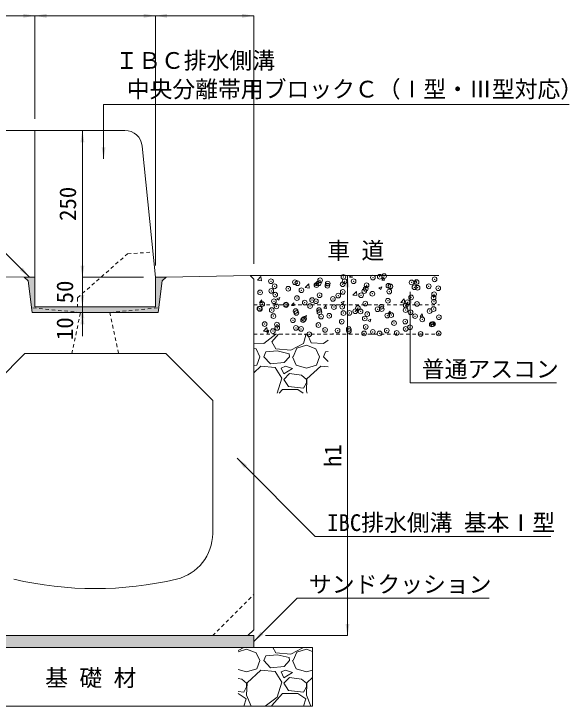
# Model space of a CAD drawing. Units: millimetres at full size; some dimension numbers follow another scale. Extents: x 6872 to 78201, y -34623 to -7860.
# Drawn here: x 22704 to 23649, y -30353 to -29174 of the extents above; entities that cross this region are included whole.
import ezdxf
from ezdxf.enums import TextEntityAlignment as Align

# ---------------------------------------------------------------- set-up
doc = ezdxf.new("R2010")
doc.units = ezdxf.units.MM
doc.header["$LTSCALE"] = 16
doc.header["$PDMODE"] = 32
doc.header["$PDSIZE"] = 8
doc.linetypes.add('USER1', pattern=[0.675, 0.375, -0.3])
for name, color, linetype, lineweight in [('0_2', 7, 'Continuous', 20), ('_0-0_', 7, 'Continuous', 20), ('寸法線', 7, 'Continuous', 9), ('ﾊｯﾁﾝｸﾞ', 7, 'Continuous', 5)]:
    doc.layers.add(name, color=color, linetype=linetype, lineweight=lineweight)
doc.styles.add('ＭＳ ゴシック', font='')
doc.styles.get('ＭＳ ゴシック').set_extended_font_data('MS Gothic')

# ---------------------------------------------------------------- blocks, each defined once
blk = doc.blocks.new('filled_arrow')
at = {"color": 0, "linetype": 'Continuous', "lineweight": -2}
blk.add_solid([(7.5, 1.25), (0, 0), (7.5, -1.25)], dxfattribs=at)

msp = doc.modelspace()

# ---------------------------------------------------------------- hatches: boundary and pattern name
at = {"layer": 'ﾊｯﾁﾝｸﾞ'}
for points in [[(22739.97, -29672.54), (22739.97, -29622.42), (22721.47, -29622.42), (22728.21, -29628.49), (22734.97, -29682.54), (22949.97, -29682.54), (22956.72, -29628.49), (22963.47, -29622.42), (22944.97, -29622.54), (22944.97, -29672.54)], [(23112.46, -30252.54), (23112.46, -30232.54), (22582.47, -30232.54), (22572.46, -30232.54), (22572.46, -30252.54)]]:
    msp.add_hatch(color=8, dxfattribs=at).paths.add_polyline_path(points)

# ---------------------------------------------------------------- linework, layer by layer
at = {"layer": '0_2', "linetype": 'USER1', "lineweight": 9}
for p, q in [((22812.47, -29657.54), (22897.47, -29582.54)), ((22897.47, -29582.54), (22940.67, -29579.54)), ((22812.47, -29657.54), (22812.47, -29672.54)), ((22817.47, -29682.54), (22733.97, -29674.54)), ((22802.47, -29752.54), (22817.47, -29682.54)), ((22867.47, -29682.54), (22950.97, -29674.54)), ((22867.47, -29682.54), (22882.47, -29752.54)), ((23042.47, -30232.54), (23112.46, -30162.54))]:
    msp.add_line(p, q, dxfattribs=at)
at = {"layer": '0_2', "linetype": 'USER1'}
for p, q in [((23112.46, -29669.54), (23428.55, -29669.54)), ((23112.46, -29719.54), (23428.55, -29719.54))]:
    msp.add_line(p, q, dxfattribs=at)
at = {"layer": '_0-0_'}
for p, q in [((22739.97, -29372.54), (22082.94, -29372.54)), ((22739.97, -29372.54), (22739.97, -29672.54)), ((22892.82, -29372.54), (22739.97, -29372.54)), ((22922.67, -29399.56), (22944.97, -29622.54)), ((22578.46, -29619.66), (22721.47, -29622.42)), ((22721.47, -29622.42), (22739.97, -29622.42)), ((22728.21, -29628.49), (22721.47, -29622.42)), ((22963.47, -29622.42), (22944.97, -29622.54)), ((22944.97, -29622.54), (22944.97, -29672.54)), ((22956.72, -29628.49), (22963.47, -29622.42)), ((23106.47, -29619.66), (22963.47, -29622.42)), ((23106.47, -29619.66), (23427.74, -29619.54)), ((23106.47, -29619.66), (23112.46, -29625.54)), ((23112.46, -29625.54), (23112.46, -30222.54)), ((22728.21, -29628.49), (22734.97, -29682.54)), ((22956.72, -29628.49), (22949.97, -29682.54)), ((22944.97, -29672.54), (22739.97, -29672.54)), ((22747.47, -29672.54), (22937.47, -29672.54)), ((22949.97, -29682.54), (22734.97, -29682.54)), ((22642.47, -29832.54), (22722.46, -29752.54)), ((22962.47, -29752.54), (22722.46, -29752.54)), ((22962.47, -29752.54), (23042.47, -29832.54)), ((23042.47, -30058.5), (23042.47, -29832.54)), ((23102.47, -30232.54), (23112.46, -30222.54)), ((22572.47, -30232.54), (23112.46, -30232.54)), ((23112.46, -30232.54), (23112.46, -30252.54)), ((22472.47, -30252.54), (23212.47, -30252.54)), ((23212.47, -30352.54), (23212.47, -30252.54)), ((22472.47, -30352.54), (23212.47, -30352.54))]:
    msp.add_line(p, q, dxfattribs=at)
for centre, radius, start, end in [((22892.82, -29402.54), 30, 5.71031, 90), ((22962.47, -30058.5), 80, 283.34233, 0), ((22842.47, -29552.54), 600, 256.65762, 283.34237)]:
    msp.add_arc(centre, radius, start, end, dxfattribs=at)
at = {"layer": '寸法線'}
for p, q in [((22572.47, -29177.44), (22739.97, -29177.44)), ((22739.97, -29177.44), (22944.97, -29177.44)), ((22739.97, -29352.54), (22739.97, -29177.44)), ((22739.97, -29352.54), (22739.97, -29177.44)), ((22944.97, -29177.44), (23112.46, -29177.44)), ((22944.97, -29602.54), (22944.97, -29177.44)), ((22944.97, -29602.54), (22944.97, -29177.44)), ((23112.46, -29599.54), (23112.46, -29177.44)), ((22820.73, -29372.54), (22820.73, -29622.54)), ((22865.3, -29372.54), (22820.73, -29372.54)), ((22820.73, -29582.54), (22820.73, -29712.54)), ((22924.97, -29622.54), (22820.73, -29622.54)), ((22924.97, -29622.54), (22820.73, -29622.54)), ((23132.46, -29619.54), (23272, -29619.54)), ((23272, -30232.54), (23272, -29619.54)), ((22820.73, -29632.54), (22820.73, -29722.54)), ((22924.97, -29672.54), (22820.73, -29672.54)), ((22917.45, -29672.54), (22820.73, -29672.54)), ((22929.97, -29682.54), (22820.73, -29682.54)), ((23132.46, -30232.54), (23272, -30232.54))]:
    msp.add_line(p, q, dxfattribs=at)
for points in [[(22856.81, -29421.09), (22856.81, -29328.15), (23649.34, -29328.15)], [(22730.72, -29622.42), (22558.73, -29450.44), (22388.12, -29450.44)], [(23378.49, -29647.09), (23378.49, -29802.22), (23627.53, -29802.22)], [(23084.13, -29930.54), (23217.19, -30063.59), (23617.9, -30063.59)], [(23112.46, -30242.54), (23186.41, -30168.59), (23513.26, -30168.59)]]:
    msp.add_lwpolyline(points, dxfattribs=at)
at = {"layer": 'ﾊｯﾁﾝｸﾞ'}
for p, q in [((23118.71, -29627.48), (23124.65, -29621.3)), ((23125.48, -29628.53), (23124.64, -29621.3)), ((23275.61, -29622.51), (23278.06, -29619.59)), ((23275.61, -29622.51), (23280.17, -29622.91)), ((23280.12, -29622.92), (23279.51, -29619.59)), ((23330.27, -29627.3), (23333.94, -29622.92)), ((23334.78, -29627.7), (23333.9, -29622.93)), ((23118.71, -29627.47), (23125.48, -29628.52)), ((23200.04, -29640.09), (23205.97, -29633.91)), ((23206.8, -29641.15), (23205.96, -29633.91)), ((23215.56, -29634.52), (23220.9, -29632.47)), ((23215.56, -29634.53), (23219.35, -29637.08)), ((23219.35, -29637.08), (23220.89, -29632.48)), ((23330.27, -29627.3), (23334.82, -29627.69)), ((23384.92, -29632.08), (23388.6, -29627.7)), ((23384.92, -29632.08), (23389.48, -29632.48)), ((23389.43, -29632.48), (23388.55, -29627.71)), ((23200.03, -29640.08), (23206.81, -29641.13)), ((23281.36, -29652.71), (23287.3, -29646.52)), ((23288.13, -29653.76), (23287.29, -29646.52)), ((23325.07, -29640.62), (23330.4, -29638.57)), ((23325.07, -29640.63), (23328.86, -29643.19)), ((23328.86, -29643.19), (23330.4, -29638.58)), ((23122.22, -29665.49), (23125.89, -29661.11)), ((23126.73, -29665.89), (23125.85, -29661.12)), ((23151.53, -29659.1), (23156.87, -29657.05)), ((23151.53, -29659.1), (23155.32, -29661.66)), ((23155.32, -29661.66), (23156.87, -29657.06)), ((23281.35, -29652.69), (23288.13, -29653.74)), ((23362.68, -29665.32), (23368.62, -29659.13)), ((23369.45, -29666.37), (23368.61, -29659.13)), ((23122.22, -29665.49), (23126.77, -29665.88)), ((23176.87, -29670.27), (23177.48, -29669.54)), ((23176.87, -29670.27), (23181.43, -29670.67)), ((23177.48, -29669.54), (23180.55, -29665.89)), ((23181.18, -29669.54), (23180.5, -29665.9)), ((23181.38, -29670.67), (23181.18, -29669.54)), ((23231.53, -29675.05), (23235.2, -29670.67)), ((23236.04, -29675.46), (23235.16, -29670.68)), ((23261.04, -29665.2), (23266.38, -29663.15)), ((23261.04, -29665.21), (23264.83, -29667.76)), ((23264.83, -29667.76), (23266.38, -29663.16)), ((23362.68, -29665.3), (23369.45, -29666.36)), ((23370.55, -29671.3), (23375.14, -29669.54)), ((23370.55, -29671.31), (23374.34, -29673.87)), ((23374.34, -29673.87), (23375.79, -29669.54)), ((23375.14, -29669.54), (23375.89, -29669.25)), ((23375.79, -29669.54), (23375.88, -29669.26)), ((23231.53, -29675.05), (23236.08, -29675.45)), ((23286.18, -29679.83), (23289.86, -29675.45)), ((23286.18, -29679.83), (23290.74, -29680.23)), ((23290.7, -29680.24), (23289.81, -29675.46)), ((23340.84, -29684.61), (23344.51, -29680.23)), ((23340.84, -29684.61), (23345.39, -29685.01)), ((23345.35, -29685.02), (23344.47, -29680.24)), ((23197.02, -29689.78), (23202.35, -29687.73)), ((23197.02, -29689.78), (23200.81, -29692.34)), ((23200.81, -29692.34), (23202.35, -29687.74)), ((23306.52, -29695.89), (23310.31, -29698.44)), ((23306.53, -29695.88), (23311.86, -29693.83)), ((23310.31, -29698.44), (23311.86, -29693.84)), ((23395.5, -29689.39), (23399.17, -29685.02)), ((23395.5, -29689.39), (23400.05, -29689.79)), ((23400.01, -29689.8), (23399.12, -29685.02)), ((23128.82, -29714.32), (23134.75, -29708.14)), ((23135.58, -29715.37), (23134.74, -29708.14)), ((23416.03, -29701.99), (23419.82, -29704.55)), ((23416.04, -29701.98), (23421.37, -29699.93)), ((23419.82, -29704.55), (23421.37, -29699.94)), ((23128.81, -29714.31), (23135.58, -29715.36)), ((23129.81, -29735.31), (23150.21, -29719.54)), ((23132.99, -29714.35), (23138.33, -29712.3)), ((23132.99, -29714.36), (23136.78, -29716.92)), ((23135.53, -29719.54), (23136.46, -29718.42)), ((23136.63, -29719.54), (23136.42, -29718.43)), ((23136.78, -29716.92), (23138.33, -29712.31)), ((23143.02, -29732.26), (23154.46, -29719.54)), ((23198.7, -29719.54), (23200.93, -29721.08)), ((23203.86, -29719.54), (23210.07, -29734.29)), ((23244.89, -29719.54), (23247.84, -29718.41)), ((23247.46, -29719.54), (23247.83, -29718.42)), ((23200.93, -29721.08), (23196.86, -29735.31)), ((23231.41, -29735.31), (23238.92, -29729.5)), ((23112.46, -29734.48), (23129.81, -29735.31)), ((23112.46, -29742.9), (23116.6, -29744.45)), ((23150.13, -29744.45), (23143.02, -29732.26)), ((23196.86, -29735.31), (23175.53, -29746.48)), ((23179.59, -29757.66), (23185.69, -29743.43)), ((23185.69, -29743.43), (23201.94, -29738.35)), ((23201.94, -29738.35), (23218.2, -29744.45)), ((23210.07, -29734.29), (23231.41, -29735.31)), ((23116.6, -29744.45), (23122.7, -29757.66)), ((23129.81, -29757.66), (23132.86, -29749.53)), ((23152.16, -29747.5), (23132.86, -29749.53)), ((23175.53, -29746.48), (23150.13, -29744.45)), ((23172.48, -29752.58), (23152.16, -29747.5)), ((23173.5, -29757.66), (23172.48, -29752.58)), ((23218.2, -29744.45), (23224.3, -29757.66)), ((23231.41, -29757.66), (23234.46, -29749.53)), ((23238.92, -29749.06), (23234.46, -29749.53)), ((23117.62, -29771.88), (23122.7, -29757.66)), ((23140.98, -29769.85), (23129.81, -29757.66)), ((23173.5, -29757.66), (23164.35, -29767.82)), ((23178.58, -29757.66), (23184.67, -29771.88)), ((23219.22, -29771.88), (23224.3, -29757.66)), ((23238.92, -29765.85), (23231.41, -29757.66)), ((23112.46, -29773.4), (23117.62, -29771.88)), ((23124.73, -29773.91), (23112.46, -29785.11)), ((23149.11, -29775.95), (23124.73, -29773.91)), ((23164.35, -29767.82), (23140.98, -29769.85)), ((23160.29, -29794.23), (23149.11, -29775.95)), ((23166.38, -29773.91), (23159.27, -29776.96)), ((23159.27, -29776.96), (23163.34, -29787.12)), ((23163.34, -29787.12), (23178.58, -29777.98)), ((23178.58, -29777.98), (23166.38, -29773.91)), ((23184.67, -29771.88), (23201.94, -29776.96)), ((23201.94, -29776.96), (23219.22, -29771.88)), ((23226.33, -29773.91), (23202.96, -29795.25)), ((23238.92, -29774.96), (23226.33, -29773.91)), ((23173.5, -29786.11), (23163.34, -29796.27)), ((23193.82, -29789.15), (23173.5, -29786.11)), ((23201.94, -29796.27), (23193.82, -29789.15)), ((23152.19, -29819.55), (23160.29, -29794.23)), ((23163.34, -29796.27), (23171.46, -29808.46)), ((23196.86, -29811.51), (23201.94, -29802.36)), ((23202.96, -29795.25), (23201.94, -29816.59)), ((23201.94, -29802.36), (23201.94, -29796.27)), ((23155.89, -29819.55), (23161.3, -29813.54)), ((23161.3, -29813.54), (23187.72, -29813.54)), ((23171.46, -29808.46), (23196.86, -29811.51)), ((23187.72, -29813.54), (23196.4, -29819.55)), ((23201.94, -29816.59), (23203.19, -29819.55)), ((23095.26, -30252.71), (23085.94, -30257.59)), ((23085.94, -30260.25), (23100.34, -30255.75)), ((23095.31, -30252.54), (23095.26, -30252.71)), ((23100.34, -30255.75), (23116.6, -30261.85)), ((23116.6, -30261.85), (23122.7, -30275.06)), ((23126.29, -30252.54), (23129.81, -30252.71)), ((23129.81, -30252.71), (23130.03, -30252.54)), ((23150.13, -30261.85), (23144.7, -30252.54)), ((23175.53, -30263.88), (23150.13, -30261.85)), ((23196.86, -30252.71), (23175.53, -30263.88)), ((23179.59, -30275.06), (23185.69, -30260.83)), ((23185.69, -30260.83), (23201.94, -30255.75)), ((23196.91, -30252.54), (23196.86, -30252.71)), ((23201.94, -30255.75), (23212.47, -30259.7)), ((23129.81, -30275.06), (23132.86, -30266.93)), ((23152.16, -30264.9), (23132.86, -30266.93)), ((23172.48, -30269.98), (23152.16, -30264.9)), ((23173.5, -30275.06), (23172.48, -30269.98)), ((23117.62, -30289.28), (23122.7, -30275.06)), ((23140.98, -30287.25), (23129.81, -30275.06)), ((23164.35, -30285.22), (23140.98, -30287.25)), ((23173.5, -30275.06), (23164.35, -30285.22)), ((23178.58, -30275.06), (23184.67, -30289.28)), ((23085.94, -30290.13), (23100.34, -30294.36)), ((23100.34, -30294.36), (23117.62, -30289.28)), ((23124.73, -30291.31), (23101.36, -30312.65)), ((23149.11, -30293.35), (23124.73, -30291.31)), ((23160.29, -30311.63), (23149.11, -30293.35)), ((23166.38, -30291.31), (23159.27, -30294.36)), ((23159.27, -30294.36), (23163.34, -30304.52)), ((23163.34, -30304.52), (23178.58, -30295.38)), ((23178.58, -30295.38), (23166.38, -30291.31)), ((23184.67, -30289.28), (23201.94, -30294.36)), ((23201.94, -30294.36), (23212.47, -30291.27)), ((23092.22, -30306.55), (23085.94, -30305.61)), ((23100.34, -30313.67), (23092.22, -30306.55)), ((23173.5, -30303.51), (23163.34, -30313.67)), ((23193.82, -30306.55), (23173.5, -30303.51)), ((23201.94, -30313.67), (23193.82, -30306.55)), ((23212.47, -30303.97), (23202.96, -30312.65)), ((23095.26, -30328.91), (23100.34, -30319.76)), ((23101.36, -30312.65), (23100.34, -30333.99)), ((23100.34, -30319.76), (23100.34, -30313.67)), ((23152.16, -30337.03), (23160.29, -30311.63)), ((23163.34, -30313.67), (23171.46, -30325.86)), ((23196.86, -30328.91), (23201.94, -30319.76)), ((23202.96, -30312.65), (23201.94, -30333.99)), ((23201.94, -30319.76), (23201.94, -30313.67)), ((23085.94, -30327.79), (23095.26, -30328.91)), ((23085.94, -30330.94), (23086.12, -30330.94)), ((23086.12, -30330.94), (23099.33, -30340.08)), ((23143.02, -30351.26), (23161.3, -30330.94)), ((23161.3, -30330.94), (23187.72, -30330.94)), ((23171.46, -30325.86), (23196.86, -30328.91)), ((23187.72, -30330.94), (23200.93, -30340.08)), ((23099.33, -30340.08), (23095.77, -30352.54)), ((23100.34, -30333.99), (23108.16, -30352.54)), ((23132.1, -30352.54), (23152.16, -30337.03)), ((23200.93, -30340.08), (23197.37, -30352.54)), ((23201.94, -30333.99), (23209.76, -30352.54)), ((23143.76, -30352.54), (23143.02, -30351.26))]:
    msp.add_line(p, q, dxfattribs=at)
for p in [(23141.75, -29629.22), (23225.37, -29627.66), (23264.95, -29621.95), (23267.15, -29629.35), (23282.36, -29629.23), (23315.27, -29623.02), (23326.8, -29621.6), (23334.35, -29620.51), (23420.34, -29625.99), (23147.76, -29637.9), (23182.42, -29630.94), (23186.88, -29632.54), (23219.21, -29635.67), (23223.1, -29632.66), (23237.92, -29636.86), (23238.29, -29633.15), (23263.78, -29634.38), (23304.45, -29636.1), (23341.64, -29637.07), (23345.06, -29638.33), (23345.13, -29637.82), (23381.21, -29631.36), (23385.81, -29639.53), (23389.5, -29630.71), (23391.29, -29640.43), (23410.36, -29637.91), (23426.49, -29641.25), (23123.15, -29648.31), (23142.23, -29645.8), (23149.05, -29652.12), (23171.09, -29642), (23193.49, -29644.49), (23224.45, -29653.03), (23264.02, -29647.31), (23295.23, -29653.07), (23300.62, -29645.96), (23303.15, -29641.95), (23314.3, -29650.56), (23343.16, -29646.76), (23419.41, -29651.36), (23146.83, -29663.27), (23185.96, -29657.91), (23211.74, -29661.22), (23218.24, -29663.21), (23247.1, -29659.41), (23256.18, -29653.59), (23340.71, -29662.44), (23374.16, -29665), (23380.29, -29656.72), (23418.6, -29657.37), (23419.18, -29664.17), (23122.18, -29675.85), (23122.87, -29676.47), (23126.91, -29668.16), (23151.04, -29672.05), (23167.31, -29668.85), (23167.58, -29669.88), (23199.17, -29665.72), (23208.26, -29671.6), (23248.94, -29673.32), (23263.1, -29672.68), (23289.62, -29675.04), (23302.22, -29667.32), (23323.12, -29676.82), (23329.72, -29672.63), (23330.29, -29676.75), (23371.24, -29670.48), (23390.32, -29667.97), (23418.48, -29676.73), (23142.97, -29678.4), (23145.91, -29688.64), (23183.65, -29680.11), (23185.03, -29683.27), (23223.52, -29678.39), (23224.33, -29681.83), (23240.85, -29687.89), (23265.01, -29683.55), (23275.18, -29683.13), (23285.29, -29680.26), (23294.26, -29680.62), (23305.68, -29685.27), (23339.78, -29687.8), (23346.36, -29686.99), (23370.97, -29678.47), (23379.36, -29682.09), (23387.04, -29688.71), (23411.65, -29680.19), (23179.12, -29695.77), (23196.41, -29695.51), (23198.2, -29693.26), (23227.06, -29689.46), (23262.17, -29698.05), (23301.29, -29692.68), (23351.19, -29700.53), (23370.27, -29698.02), (23399.13, -29694.22), (23427.71, -29690.43), (23131, -29702.11), (23151.97, -29703.14), (23152.42, -29708.61), (23184.1, -29708.64), (23193.1, -29710.33), (23222.59, -29703.76), (23233.78, -29712.05), (23274.21, -29710.67), (23303.07, -29706.87), (23371.02, -29710.47), (23378.43, -29707.46), (23415.46, -29702.84), (23417.56, -29702.09), (23144.98, -29714), (23207.01, -29719.52), (23255.14, -29713.18), (23274.46, -29713.77), (23300.37, -29718.05), (23315.13, -29715.49), (23326.58, -29718.1), (23338.86, -29713.17), (23355.81, -29717.21), (23396.49, -29718.92), (23427.21, -29717.94)]:
    msp.add_point(p, dxfattribs=at)

# ---------------------------------------------------------------- block references
at = {"layer": '寸法線', "xscale": 2.67, "yscale": 2.67}
for p, rotation in [((22739.97, -29177.44), 180), ((22944.97, -29177.44), 180), ((23112.46, -29177.44), 180), ((22820.73, -29372.54), 270), ((22856.81, -29421.09), 90), ((22730.72, -29622.42), 135), ((22820.73, -29622.54), 90), ((22820.73, -29622.54), 90), ((23272, -29619.54), 270), ((23378.49, -29647.09), 270), ((22820.73, -29672.54), 90), ((22820.73, -29672.54), 270), ((22820.73, -29682.54), 270), ((23084.13, -29930.54), 315), ((23272, -30232.54), 90), ((23112.46, -30242.54), 45)]:
    msp.add_blockref('filled_arrow', p, dxfattribs=dict(at, rotation=rotation))
for p in [(22739.97, -29177.44), (22944.97, -29177.44)]:
    msp.add_blockref('filled_arrow', p, dxfattribs=at)

# ---------------------------------------------------------------- texts
at = {"layer": '0_2', "style": 'ＭＳ ゴシック'}
for s, p in [('車 道', (23237.53, -29599.87)), ('基 礎 材', (22757.4, -30327.27))]:
    msp.add_text(s, height=28.48, dxfattribs=at).set_placement(p, align=Align.BOTTOM_LEFT)
at = {"layer": '寸法線', "style": 'ＭＳ ゴシック'}
for s, p in [('ＩＢＣ排水側溝', (22876.81, -29276.28)), (' 中央分離帯用ブロックＣ（Ⅰ型・Ⅲ型対応）', (22876.81, -29325.03))]:
    msp.add_text(s, height=28.48, dxfattribs=at).set_placement(p, align=Align.BOTTOM_LEFT)
for s, p in [('250', (22795.73, -29497.54)), ('50', (22790.73, -29647.54)), ('10', (22790.73, -29710.01)), ('h1', (23247, -29926.04))]:
    msp.add_text(s, height=28.48, rotation=90, dxfattribs=at).set_placement(p, align=Align.MIDDLE_CENTER)
for s, p in [('普通アスコン', (23398.49, -29764.54)), ('IBC排水側溝 基本Ⅰ型', (23237.19, -30025.92)), ('サンドクッション', (23206.41, -30130.77))]:
    msp.add_text(s, height=28.48, dxfattribs=at).set_placement(p, align=Align.TOP_LEFT)

doc.saveas('drawing.dxf')
